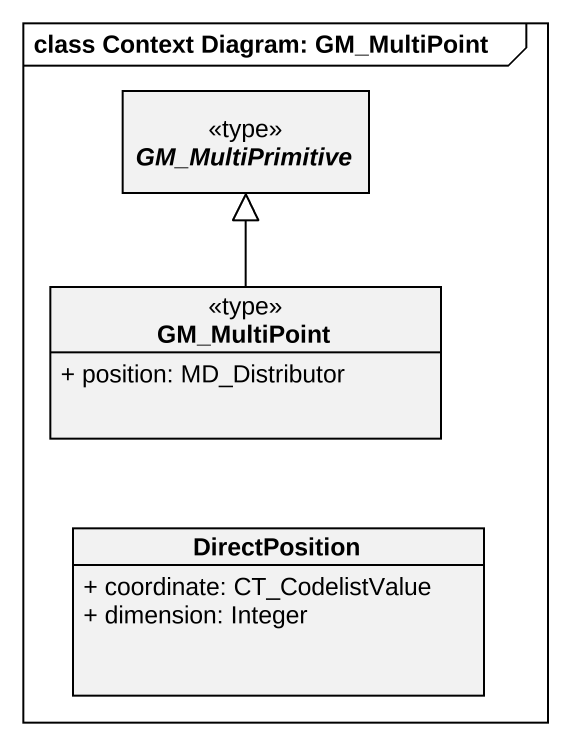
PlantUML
@startuml
mainframe class Context Diagram: GM_MultiPoint
hide circle
hide empty members
skinparam classAttributeIconSize 0
abstract class GM_MultiPrimitive <<type>>
class GM_MultiPoint <<type>> {
  + position: MD_Distributor
}
class DirectPosition {
  + coordinate: CT_CodelistValue
  + dimension: Integer
}
GM_MultiPoint -up-|> GM_MultiPrimitive
@enduml
